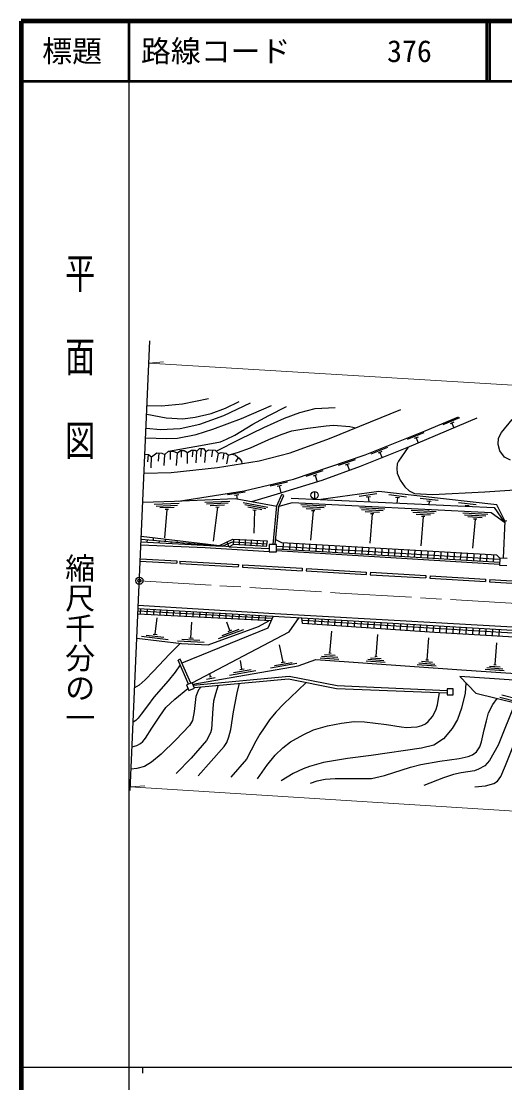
# Model space of a CAD drawing. Units: millimetres at full size, sheet at 1:1000; details may follow other scales. Extents: x 40000 to 680000, y 20000 to 380000.
# Drawn here: x 40000 to 120813, y 202409 to 380000 of the extents above; entities that cross this region are included whole.
import ezdxf
from ezdxf.enums import TextEntityAlignment as Align

# ---------------------------------------------------------------- set-up
doc = ezdxf.new("R2010")
doc.units = ezdxf.units.MM
doc.header["$LTSCALE"] = 1000
doc.header["$PDMODE"] = 32
doc.header["$PDSIZE"] = 500
doc.linetypes.add('CHAIN', pattern=[18.5, 12, -1.5, 3.5, -1.5])
for name, color, linetype, lineweight in [('M-BGD', 7, 'Continuous', 25), ('M-BMK', 2, 'CHAIN', 13), ('M-BMK-OTRS', 5, 'Continuous', 25), ('M-BMK-SRVR', 3, 'Continuous', 25), ('M-STR-HTXT', 7, 'Continuous', 13), ('M-TTL', 2, 'Continuous', 140), ('M-TTL-BAND', 7, 'Continuous', 25), ('M-TTL-LINE', 7, 'Continuous', 50)]:
    doc.layers.add(name, color=color, linetype=linetype, lineweight=lineweight)
doc.layers.add('M-OTRS', color=6, linetype='Continuous')
doc.layers.add('M-TTL-TXT', color=7, linetype='Continuous')
doc.styles.add('@ＭＳ ゴシック', font='')
doc.styles.add('ＭＳ ゴシック', font='')
doc.styles.get('@ＭＳ ゴシック').set_extended_font_data('@MS Gothic')
doc.styles.get('ＭＳ ゴシック').set_extended_font_data('MS Gothic')

msp = doc.modelspace()

# ---------------------------------------------------------------- linework, layer by layer
at = {"layer": 'M-BGD'}
for p, q in [((113257, 313635), (110491, 312473)), ((112313, 312913), (111667, 312642)), ((111990, 312777), (112321, 311989)), ((107298, 311137), (104515, 310018)), ((106343, 310429), (105694, 310168)), ((106018, 310299), (106361, 309447)), ((61139, 306308), (61262, 307523)), ((62964, 306381), (63062, 307774)), ((63892, 305667), (63980, 307504)), ((64943, 306665), (64962, 308074)), ((65952, 305678), (66103, 307802)), ((66798, 307052), (66798, 308189)), ((67788, 305983), (67799, 307872)), ((68644, 307145), (68716, 308229)), ((69221, 306142), (69369, 308090)), ((70024, 307196), (70108, 308545)), ((70694, 306182), (70867, 308040)), ((71873, 307145), (72046, 308246)), ((72701, 306228), (72942, 307693)), ((73727, 306738), (73888, 307774)), ((74357, 305974), (74648, 307386)), ((101240, 308701), (98456, 307583)), ((100284, 307994), (99635, 307733)), ((99960, 307864), (100318, 306974)), ((61730, 305280), (61778, 307137)), ((75853, 306298), (76286, 307035)), ((95818, 306629), (92979, 305661)), ((94827, 305974), (94164, 305748)), ((94495, 305861), (94840, 304851)), ((90423, 304789), (87583, 303820)), ((89431, 304134), (88769, 303908)), ((89100, 304021), (89463, 302958)), ((84527, 302890), (81605, 302212)), ((83475, 302338), (82793, 302180)), ((83134, 302259), (83403, 301098)), ((77437, 301237), (74475, 300761)), ((76349, 300758), (75658, 300647)), ((76004, 300703), (76109, 300049)), ((83863, 300678), (83527, 300822)), ((89021, 301311), (89021, 300111)), ((99447, 300909), (96476, 300493)), ((98350, 300452), (97657, 300355)), ((98003, 300404), (98115, 299609)), ((104404, 300405), (101425, 300760)), ((103227, 300243), (102532, 300326)), ((102879, 300285), (102773, 299393)), ((109679, 299806), (106697, 300133)), ((66418, 299295), (62222, 299133)), ((66130, 298984), (62533, 298844)), ((65542, 298661), (63144, 298568)), ((74855, 299674), (70659, 299488)), ((74568, 299361), (70972, 299201)), ((73982, 299034), (71585, 298928)), ((72797, 298682), (72076, 293034)), ((73076, 298694), (72517, 298669)), ((81233, 298666), (77106, 299449)), ((80882, 298427), (77345, 299098)), ((80237, 298244), (77879, 298691)), ((90921, 298873), (86726, 299086)), ((90606, 298588), (87010, 298771)), ((89991, 298319), (87594, 298441)), ((100787, 298371), (96592, 298584)), ((108503, 299634), (107807, 299710)), ((108155, 299672), (108097, 299147)), ((116056, 299107), (113074, 299434)), ((114880, 298934), (114184, 299011)), ((114532, 298972), (114519, 298849)), ((64355, 298315), (63947, 293581)), ((64635, 298325), (64075, 298304)), ((79277, 298121), (78727, 298225)), ((79002, 298173), (78886, 294359)), ((88778, 298081), (88370, 293199)), ((89057, 298066), (88498, 298095)), ((100472, 298086), (96876, 298269)), ((99857, 297817), (97460, 297939)), ((98644, 297579), (98236, 292697)), ((98923, 297564), (98364, 297593)), ((109342, 297936), (105147, 298149)), ((109027, 297651), (105431, 297834)), ((108412, 297382), (106015, 297504)), ((107198, 297143), (106791, 292262)), ((107478, 297129), (106919, 297158)), ((108003, 298285), (107991, 298181)), ((117990, 297495), (113796, 297709)), ((117676, 297211), (114080, 297394)), ((117061, 296942), (114664, 297064)), ((115847, 296703), (115439, 291822)), ((116127, 296689), (115568, 296718)), ((60048, 293334), (73563, 292190)), ((61044, 293250), (61010, 292847)), ((62076, 293581), (62041, 293165)), ((63037, 293081), (63009, 292743)), ((64063, 293341), (64034, 292997)), ((66050, 293100), (66027, 292828)), ((75451, 293370), (75401, 292423)), ((76449, 293313), (76402, 292418)), ((77448, 293256), (77400, 292357)), ((78446, 293199), (78399, 292297)), ((79444, 293142), (79397, 292236)), ((80443, 293084), (80395, 292176)), ((81112, 293046), (80947, 292142)), ((65030, 292912), (65007, 292638)), ((67023, 292744), (67005, 292534)), ((68036, 292860), (68019, 292659)), ((69016, 292575), (69004, 292429)), ((70023, 292619), (70012, 292491)), ((71009, 292406), (71002, 292324)), ((72010, 292378), (72005, 292322)), ((73002, 292238), (73000, 292220)), ((74356, 292895), (74685, 292087)), ((74778, 292079), (81463, 291800)), ((82663, 292451), (81463, 292451)), ((81463, 292451), (81463, 291251)), ((81463, 291251), (82663, 291251)), ((82663, 291251), (82663, 292451)), ((82663, 291726), (119978, 289493)), ((119963, 289107), (82663, 291382)), ((83794, 292720), (83736, 291662)), ((84892, 292657), (84834, 291596)), ((85990, 292594), (85932, 291531)), ((87089, 292531), (87031, 291465)), ((88187, 292468), (88129, 291399)), ((89285, 292404), (89227, 291334)), ((90383, 292341), (90325, 291268)), ((91481, 292278), (91423, 291202)), ((92579, 292215), (92521, 291136)), ((93678, 292151), (93619, 291071)), ((94776, 292088), (94717, 291005)), ((95874, 292025), (95815, 290939)), ((96976, 291961), (96909, 290874)), ((98075, 291898), (98007, 290808)), ((99173, 291835), (99105, 290742)), ((100271, 291772), (100203, 290677)), ((101369, 291708), (101301, 290611)), ((102467, 291645), (102399, 290545)), ((103566, 291582), (103497, 290479)), ((104664, 291519), (104595, 290414)), ((105762, 291455), (105693, 290348)), ((106860, 291392), (106791, 290282)), ((107958, 291329), (107889, 290217)), ((109056, 291266), (108987, 290151)), ((59884, 289685), (65980, 289324)), ((59907, 290085), (66004, 289723)), ((66004, 289723), (65980, 289324)), ((66503, 289694), (66480, 289294)), ((66503, 289694), (76286, 289114)), ((110155, 291203), (110085, 290085)), ((111253, 291139), (111183, 290019)), ((112351, 291076), (112281, 289954)), ((113449, 291013), (113380, 289888)), ((114547, 290950), (114478, 289822)), ((115646, 290886), (115576, 289756)), ((116744, 290823), (116674, 289691)), ((117842, 290760), (117772, 289625)), ((118940, 290697), (118870, 289559)), ((120004, 290182), (119958, 288983)), ((121203, 290137), (120004, 290182)), ((66480, 289294), (76262, 288715)), ((76286, 289114), (76262, 288715)), ((76985, 289072), (76961, 288673)), ((76961, 288673), (86944, 288081)), ((76985, 289072), (86967, 288481)), ((86967, 288481), (86944, 288081)), ((87666, 288439), (87642, 288040)), ((87642, 288040), (97625, 287448)), ((87666, 288439), (97649, 287848)), ((97649, 287848), (97625, 287448)), ((98347, 287806), (98324, 287407)), ((98347, 287806), (107631, 287256)), ((119958, 288983), (121158, 288938)), ((98324, 287407), (107607, 286857)), ((107631, 287256), (107607, 286857)), ((108330, 287215), (108306, 286815)), ((108306, 286815), (117590, 286265)), ((108330, 287215), (117613, 286664)), ((117613, 286664), (117590, 286265)), ((118312, 286623), (118289, 286224)), ((118289, 286224), (127572, 285673)), ((118312, 286623), (127596, 286073)), ((81755, 279692), (59494, 280803)), ((81939, 280088), (59517, 281309)), ((81939, 280088), (59517, 281309)), ((59537, 281770), (82117, 280469)), ((59944, 280780), (59997, 281743)), ((61043, 280726), (61095, 281680)), ((62142, 280671), (62193, 281617)), ((63240, 280616), (63291, 281554)), ((64339, 280561), (64390, 281490)), ((65438, 280506), (65488, 281427)), ((66536, 280451), (66586, 281364)), ((67635, 280397), (67684, 281300)), ((68734, 280342), (68782, 281237)), ((69832, 280287), (69881, 281174)), ((70931, 280232), (70979, 281111)), ((72030, 280177), (72077, 281047)), ((73128, 280123), (73175, 280984)), ((74227, 280068), (74273, 280921)), ((75325, 280013), (75371, 280858)), ((76424, 279958), (76470, 280794)), ((77523, 279903), (77568, 280731)), ((78621, 279849), (78666, 280668)), ((79720, 279794), (79764, 280605)), ((62377, 277436), (62711, 280208)), ((68369, 276818), (68499, 279480)), ((74886, 278044), (74374, 279454)), ((80819, 279739), (80862, 280541)), ((82117, 280469), (86902, 280199)), ((88024, 279199), (88080, 280130)), ((89122, 279123), (89178, 280065)), ((90219, 279047), (90276, 280001)), ((91316, 278970), (91374, 279936)), ((92414, 278894), (92472, 279872)), ((93511, 278818), (93570, 279807)), ((94609, 278742), (94669, 279743)), ((95706, 278666), (95767, 279679)), ((96804, 278590), (96865, 279614)), ((97901, 278513), (97963, 279550)), ((98998, 278437), (99061, 279485)), ((100096, 278361), (100159, 279421)), ((101193, 278285), (101257, 279356)), ((102291, 278209), (102355, 279292)), ((103388, 278133), (103453, 279227)), ((104485, 278056), (104552, 279163)), ((105583, 277980), (105650, 279099)), ((106680, 277904), (106748, 279034)), ((107778, 277828), (107846, 278970)), ((108875, 277752), (108944, 278905)), ((109973, 277686), (110042, 278841)), ((60072, 277109), (64539, 276572)), ((60852, 277318), (63831, 276959)), ((62030, 277478), (62725, 277394)), ((72975, 276713), (77205, 278248)), ((73578, 277251), (76398, 278274)), ((74557, 277925), (75215, 278164)), ((91596, 274306), (91897, 277971)), ((99294, 273759), (99596, 277425)), ((111071, 277622), (111140, 278776)), ((112169, 277559), (112238, 278712)), ((113268, 277495), (113336, 278647)), ((114366, 277431), (114435, 278583)), ((115464, 277368), (115533, 278519)), ((116562, 277304), (116631, 278454)), ((117660, 277240), (117729, 278390)), ((118758, 277176), (118827, 278325)), ((119857, 277113), (119925, 278261)), ((66090, 276338), (70584, 276099)), ((66855, 276598), (69851, 276438)), ((68019, 276836), (68718, 276799)), ((83764, 272783), (83185, 275677)), ((107834, 273154), (108135, 276819)), ((119195, 272365), (119496, 276031)), ((89961, 273519), (93103, 273296)), ((90206, 273803), (92900, 273611)), ((90677, 274070), (92472, 273943)), ((91386, 274320), (91805, 274291)), ((98375, 273524), (100171, 273396)), ((99085, 273774), (99504, 273745)), ((66558, 273267), (66205, 273112)), ((67972, 269090), (66205, 273112)), ((68330, 269233), (66558, 273267)), ((76891, 271584), (76631, 273061)), ((81651, 271806), (86084, 272579)), ((82338, 272230), (85294, 272746)), ((83420, 272723), (84109, 272844)), ((97660, 272973), (100802, 272750)), ((97905, 273256), (100598, 273065)), ((106199, 272367), (109341, 272145)), ((106445, 272651), (109138, 272460)), ((106915, 272918), (108710, 272791)), ((107624, 273169), (108043, 273139)), ((117806, 271862), (120499, 271671)), ((118276, 272130), (120071, 272002)), ((118985, 272380), (119404, 272350)), ((70941, 269936), (72418, 270194)), ((71456, 270331), (71800, 270391)), ((71628, 270361), (71536, 270888)), ((74780, 270602), (79211, 271384)), ((75466, 271028), (78421, 271549)), ((76547, 271523), (77236, 271645)), ((117560, 271579), (120702, 271356)), ((119988, 266898), (123048, 266151)), ((120313, 267282), (122936, 266642))]:
    msp.add_line(p, q, dxfattribs=at)
for points in [[(60869, 311921), (63253, 311702), (66585, 311891), (69833, 312603), (73879, 314018), (78342, 316186)], [(60973, 314271), (64239, 313652), (67004, 313477), (69087, 313789), (71739, 314374), (74130, 315262), (76414, 316397)], [(61037, 315727), (63424, 315680), (66945, 315969), (71292, 316900)], [(60536, 304377), (65067, 304519), (72774, 305317), (79779, 306446), (84940, 307771), (91501, 310166), (103427, 315017)], [(60796, 310278), (64274, 310183), (66114, 310225), (69217, 310835), (72026, 311730), (76803, 313549), (81821, 315726)], [(64585, 308079), (69963, 309015), (73283, 309662), (74279, 310085), (75711, 310734), (78732, 312578), (81363, 314020), (84309, 315544)], [(72591, 308057), (76562, 310062), (80544, 312047), (83987, 313570), (86549, 314523), (89111, 315198), (92465, 315380)], [(66296, 299699), (77273, 301461), (85488, 303367), (97492, 307462), (107501, 311485), (113077, 313828)], [(116141, 313618), (104462, 308638), (96649, 305501), (90223, 303191), (82747, 300896), (78476, 299600)], [(121775, 306546), (120761, 307095), (119988, 308124), (119695, 309211), (119746, 310240), (120296, 311184), (122048, 313366)], [(75156, 307566), (76165, 307877), (78293, 308654), (81376, 310016), (83418, 310847), (85237, 311454), (87915, 311918), (90945, 312318), (92188, 312415), (94942, 312177), (95933, 311969)], [(60677, 307566), (61262, 307523), (61778, 307137), (62681, 307801), (63524, 307741), (63980, 307504), (64585, 308079), (65329, 308069), (66103, 307802), (66590, 308189), (67204, 308189), (67799, 307872), (68464, 308229), (69092, 308228), (69369, 308090), (69766, 308545), (70450, 308545), (70867, 308040), (71363, 308278), (72426, 308228), (72942, 307693), (73388, 307851), (74275, 307714), (74648, 307386), (75156, 307566), (75736, 307476), (76166, 307147), (76406, 306923), (76832, 306377), (76896, 305981)], [(104680, 308730), (103056, 306399), (102836, 305949), (102782, 305195), (102825, 304388), (103306, 303226), (104115, 302091), (104814, 301425), (105743, 300988), (108731, 300811), (117495, 301246), (122480, 301597), (124072, 302409), (125268, 302913), (126179, 303165), (126859, 303045), (127276, 302749), (127462, 302354), (127484, 301850), (127342, 300919), (126445, 299556), (125306, 298396), (123417, 296609)], [(82093, 292451), (82709, 298914), (83527, 300822)], [(82461, 292451), (83068, 298822), (83863, 300678)], [(85137, 300210), (119028, 298641), (120794, 296114), (118546, 297749), (85266, 299442), (83068, 298822)], [(120806, 296419), (119477, 299116), (106598, 300528), (99777, 301341), (90073, 299981)], [(82698, 298800), (75746, 300118), (65608, 299669), (60319, 299463)], [(121174, 296389), (120806, 296419), (120570, 290161)], [(60029, 292899), (73563, 292190), (60070, 293824)], [(73004, 292258), (75373, 293374), (81112, 293046)], [(120004, 290182), (119507, 290664), (83534, 292735), (82535, 293226)], [(81463, 291251), (70733, 291897), (60005, 292371)], [(73563, 292190), (75295, 292895), (81030, 292594)], [(80947, 292142), (75492, 292473), (74778, 292079), (73563, 292190)], [(82663, 292185), (96876, 291411), (119996, 289978)], [(82663, 292185), (96876, 291411), (119996, 289978)], [(160877, 276300), (124120, 278512), (109296, 279375), (81358, 280941), (59558, 282254)], [(59318, 276815), (66759, 275920), (71253, 275681), (79640, 278726), (81379, 279711)], [(82117, 280469), (81189, 278476), (66839, 272626)], [(68571, 269329), (84792, 277858), (86433, 280225)], [(86902, 280199), (144004, 276848), (160877, 275874)], [(160877, 275874), (160476, 274756), (138601, 276025), (109046, 277740), (87007, 279269), (86902, 280199)], [(160676, 275315), (145842, 276267), (120249, 277746), (86954, 279734)], [(160676, 275315), (145842, 276267), (120249, 277746), (86954, 279734)], [(66612, 275938), (64751, 274112), (62101, 271284), (60701, 269806), (59717, 268949), (58950, 268476)], [(66561, 272303), (65741, 271129), (64531, 269664), (62142, 266944), (61079, 265481), (60024, 264095), (59542, 263386), (59144, 263010), (58697, 262762)], [(68665, 269093), (86275, 272166), (89256, 273214), (113604, 271487), (160461, 268312)], [(111196, 267992), (92809, 268837), (84792, 270384), (68756, 268865)], [(68878, 268560), (84671, 269977), (92702, 268351), (111196, 267630)], [(160408, 267205), (113300, 270379), (115965, 267567), (136803, 262481), (145609, 260939), (160308, 260782)], [(70085, 268668), (69622, 268143), (69200, 267026), (68904, 264537), (68619, 263041), (68123, 262176), (65825, 259762), (63409, 257367), (61754, 256028), (60605, 255313), (59340, 254976), (58348, 254858)], [(58513, 258599), (59310, 258835), (59927, 259187), (60315, 259522), (60748, 260052), (61841, 261744), (63157, 263749), (64189, 265177), (65644, 266606), (67870, 268388)], [(72931, 268923), (72451, 267467), (72150, 266256), (72031, 265037), (71813, 261570), (71615, 260934), (70980, 259686), (68415, 256706), (65891, 254145)], [(69586, 253748), (73891, 258689), (74359, 259361), (74716, 260272), (75005, 261512), (75492, 264465), (76099, 267667), (76454, 269239)], [(87622, 269380), (86202, 268008), (83886, 265821), (82548, 264393), (81520, 263105), (80602, 261808), (79863, 260740), (79224, 259552), (77667, 256549), (75022, 253554)], [(114336, 269286), (114183, 267571), (113587, 265098), (112910, 263197), (112031, 261662), (110556, 259946), (108970, 258896), (106922, 258371), (98504, 257183), (94555, 256653), (90493, 255961), (88164, 255311), (87094, 254923), (85466, 254151), (83452, 252911)], [(79485, 253265), (81052, 255509), (82430, 257215), (83698, 258464), (85015, 259451), (87112, 260641), (88868, 261458), (91195, 262147), (93533, 262576), (95659, 262835), (97344, 262805), (101041, 262345), (103515, 261958), (104430, 261863), (105159, 261873), (106202, 261958), (106966, 262159), (107554, 262460), (108022, 262863), (108729, 263691), (109275, 264764), (109588, 265624), (109882, 267682)], [(88328, 252515), (89457, 252901), (90799, 253175), (92477, 253287), (98518, 253326), (100713, 253826), (105045, 255208), (106765, 255682), (109969, 256197), (113214, 256673), (114675, 257002), (115395, 257290), (116085, 257773), (116642, 258599), (116930, 259441), (117353, 261439), (117744, 262954), (118115, 264304), (118795, 265683), (119544, 266693)], [(122547, 265961), (119705, 258867), (118290, 256305), (117474, 255417), (116439, 254854), (115737, 254612), (113542, 254257), (112256, 254007), (110551, 253421), (107301, 252168)], [(115836, 251915), (117571, 252082), (119003, 252448), (119588, 252844), (120142, 253669), (120917, 255491), (121586, 257165), (122340, 258995), (123324, 261025), (124526, 263361), (125499, 265240)]]:
    msp.add_lwpolyline(points, dxfattribs=at)
for points in [[(68013, 268030), (68942, 268401), (68571, 269329), (67642, 268958)], [(111196, 267326), (112196, 267326), (112196, 268326), (111196, 268326)]]:
    msp.add_lwpolyline(points, close=True, dxfattribs=at)
msp.add_circle((89021, 300711), 600, dxfattribs=at)
at = {"layer": 'M-BMK'}
msp.add_lwpolyline([(59742, 286402), (93267, 284331), (159462, 280446), (243704, 275231), (259138, 274265), (298111, 272072), (308732, 271841), (315577, 271853), (319426, 271948), (328179, 272505), (336747, 273727), (347405, 275807), (358436, 278787)], dxfattribs=at)
at = {"layer": 'M-BMK-OTRS'}
msp.add_line((58191, 251290), (61515, 326549), dxfattribs=at)
at = {"layer": 'M-BMK-SRVR'}
msp.add_circle((59742, 286402), 600, dxfattribs=at)
at = {"layer": 'M-OTRS'}
msp.add_point((59742, 286402), dxfattribs=at)
at = {"layer": 'M-STR-HTXT'}
for p, q in [((61350, 322820), (63798, 323012)), ((58217, 251890), (60665, 252079))]:
    msp.add_line(p, q, dxfattribs=at)
for points in [[(61350, 322820), (113892, 319594), (156096, 317073), (214693, 313561), (255011, 311211), (283041, 309470), (288239, 309171), (296350, 309110), (308747, 309458), (320170, 310380), (327771, 311247), (347343, 314566)], [(368707, 245658), (360498, 243275), (352423, 241390), (345097, 239925), (334764, 238349), (331149, 238032), (320412, 237135), (312716, 236934), (307367, 236962), (298079, 237420), (271286, 238938), (242359, 240700), (202971, 243024), (187612, 244024), (160776, 245595), (127817, 247534), (58217, 251890)]]:
    msp.add_lwpolyline(points, dxfattribs=at)
at = {"layer": 'M-TTL'}
for p, q in [((40000, 380000), (40000, 20000)), ((680000, 380000), (40000, 380000))]:
    msp.add_line(p, q, dxfattribs=at)
at = {"layer": 'M-TTL-BAND'}
for p, q in [((58000, 370000), (58000, 20000)), ((40000, 205000), (579000, 205000)), ((60242, 205000), (60242, 204000))]:
    msp.add_line(p, q, dxfattribs=at)
at = {"layer": 'M-TTL-LINE'}
for p, q in [((58000, 380000), (58000, 370000)), ((117750, 380000), (117750, 370000)), ((118250, 380000), (118250, 370000)), ((40000, 370000), (680000, 370000))]:
    msp.add_line(p, q, dxfattribs=at)

# ---------------------------------------------------------------- texts
at = {"layer": 'M-TTL-BAND', "style": '@ＭＳ ゴシック', "width": 1.4}
msp.add_text('平  面  図', height=3666, rotation=270, dxfattribs=at).set_placement((49777, 306475), align=Align.MIDDLE_RIGHT)
at = {"layer": 'M-TTL-BAND', "style": '@ＭＳ ゴシック'}
msp.add_text('縮尺千分の一', height=3666, rotation=270, dxfattribs=at).set_placement((49777, 261030), align=Align.MIDDLE_RIGHT)
at = {"layer": 'M-TTL-TXT', "style": 'ＭＳ ゴシック'}
msp.add_text('標題', height=3666, dxfattribs=at).set_placement((48500, 375000), align=Align.MIDDLE_CENTER)
for s, p in [('路線コード', (60000, 375000)), ('376', (101142, 375000))]:
    msp.add_text(s, height=3666, dxfattribs=at).set_placement(p, align=Align.MIDDLE_LEFT)

doc.saveas('drawing.dxf')
